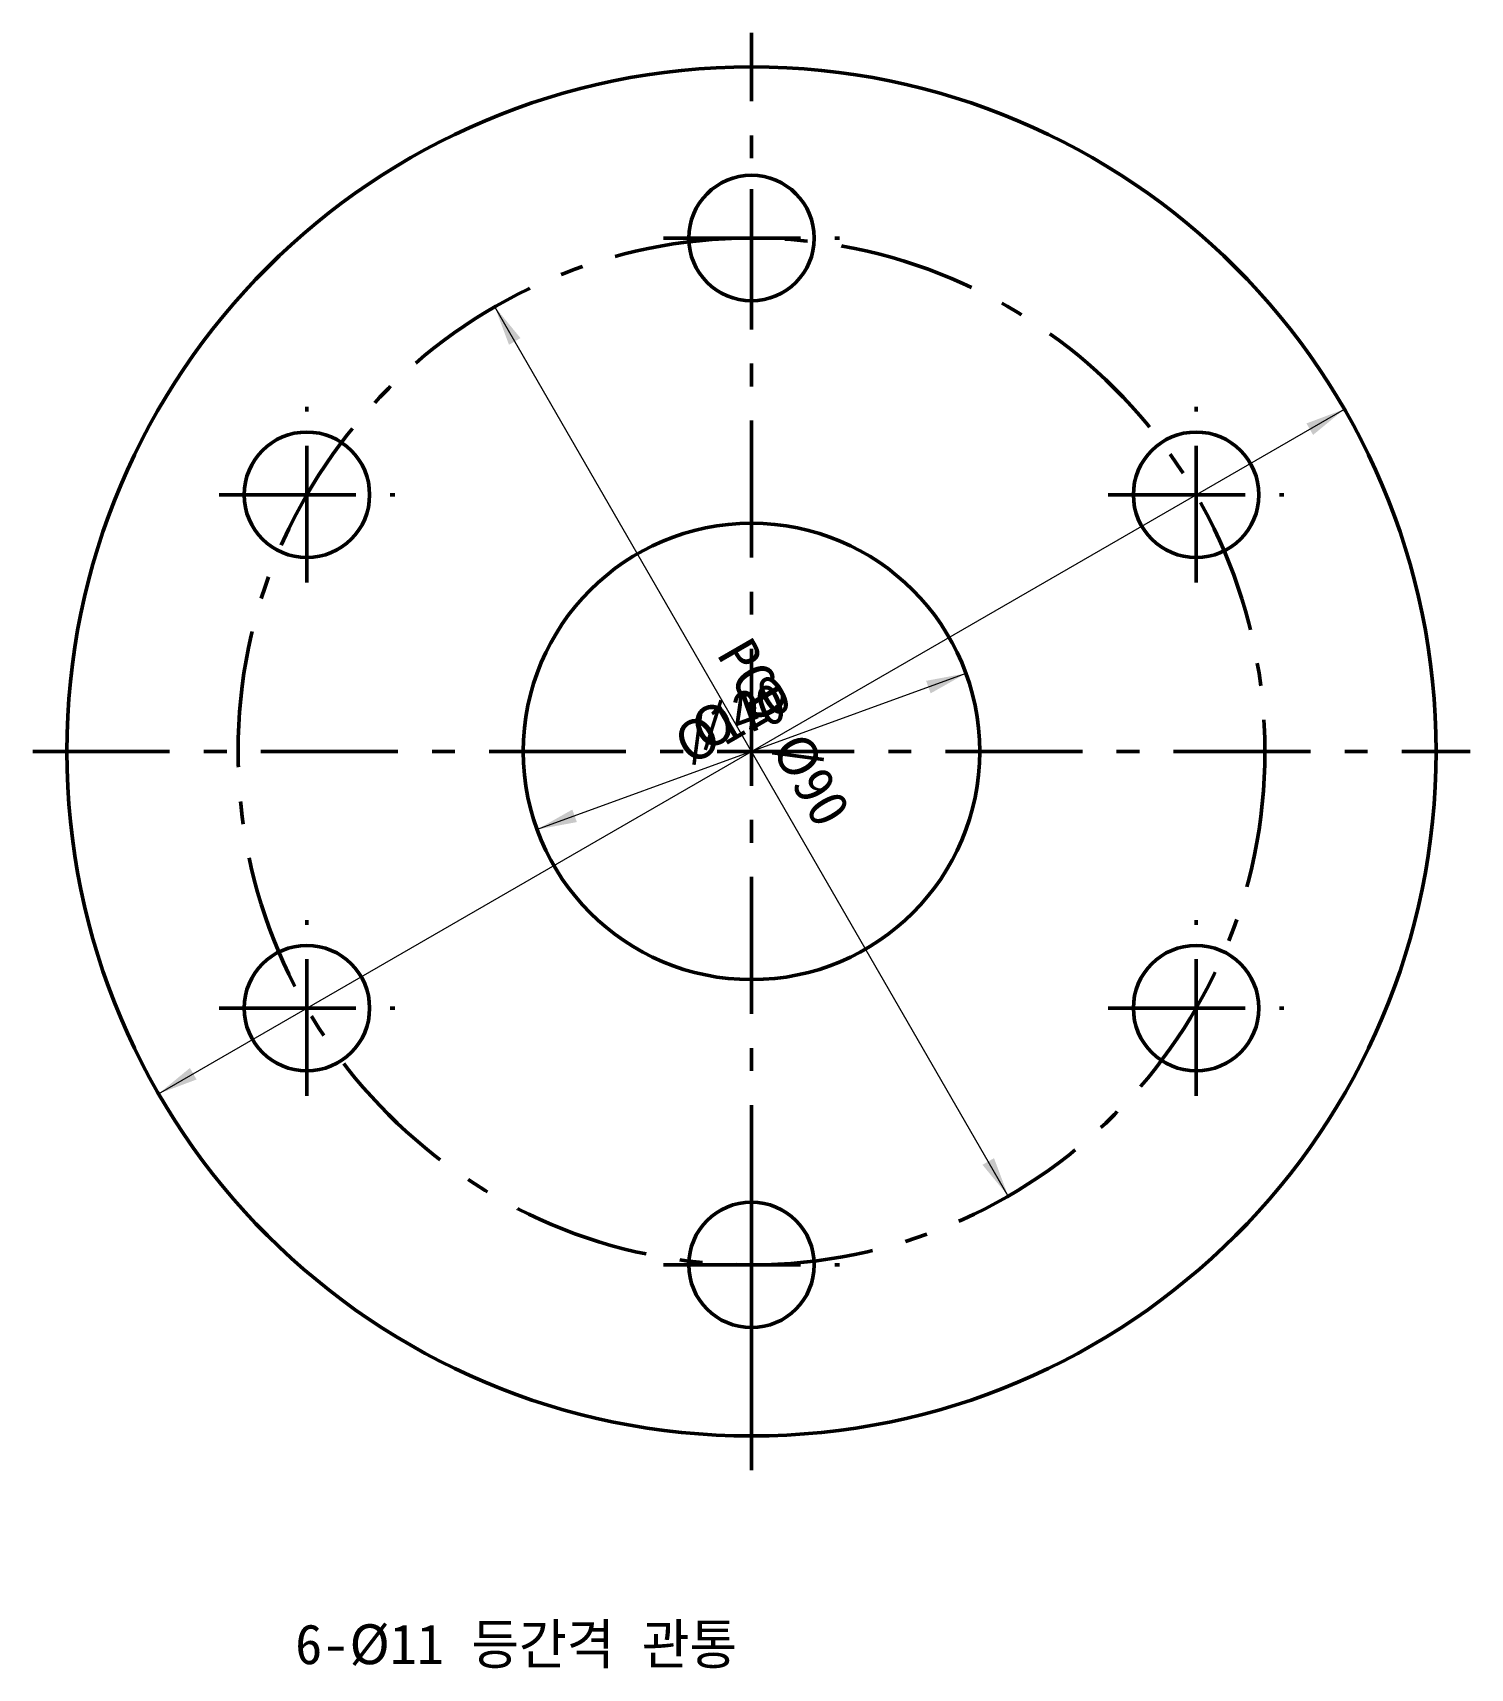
# Model space of a CAD drawing. Header units: millimetres. Extents: x -63 to 63, y -80 to 63.
import ezdxf
from ezdxf.enums import TextEntityAlignment as Align

# ---------------------------------------------------------------- set-up
doc = ezdxf.new("R2010")
doc.units = ezdxf.units.MM
doc.linetypes.add('CENTER', pattern=[20, 12, -3, 2, -3])
doc.layers.add('문자', color=7, linetype='CONTINUOUS', lineweight=25)
doc.layers.add('외형선', color=7, linetype='CONTINUOUS', lineweight=50)
doc.layers.add('치수', color=8, linetype='CONTINUOUS', lineweight=18, true_color=0x2fa36b)

msp = doc.modelspace()

# ---------------------------------------------------------------- linework, layer by layer
at = {"layer": '외형선', "linetype": 'CENTER'}
for p, q in [((0, -63), (0, 63)), ((0, 37.3), (0, 52.7)), ((-7.7, 45), (7.7, 45)), ((-38.971143, 14.8), (-38.971143, 30.2)), ((38.971143, 14.8), (38.971143, 30.2)), ((-46.671143, 22.5), (-31.271143, 22.5)), ((31.271143, 22.5), (46.671143, 22.5)), ((-63, 0), (63, 0)), ((-38.971143, -30.2), (-38.971143, -14.8)), ((38.971143, -30.2), (38.971143, -14.8)), ((-46.671143, -22.5), (-31.271143, -22.5)), ((31.271143, -22.5), (46.671143, -22.5)), ((0, -52.7), (0, -37.3)), ((-7.7, -45), (7.7, -45))]:
    msp.add_line(p, q, dxfattribs=at)
at = {"layer": '외형선'}
for centre, radius in [((0, 0), 60), ((0, 45), 5.5), ((-38.971143, 22.5), 5.5), ((38.971143, 22.5), 5.5), ((0, 0), 20), ((-38.971143, -22.5), 5.5), ((38.971143, -22.5), 5.5), ((0, -45), 5.5)]:
    msp.add_circle(centre, radius, dxfattribs=at)
at = {"layer": '외형선', "linetype": 'CENTER'}
msp.add_circle((0, 0), 45, dxfattribs=at)
at = {"layer": '치수'}
for p, q in [((22.5, -38.971143), (-22.5, 38.971143)), ((-51.961524, -30), (51.961524, 30)), ((18.793852, 6.840403), (-18.793852, -6.840403))]:
    msp.add_line(p, q, dxfattribs=at)
for points in [[(-22.5, 38.971143), (-21.255181, 35.648388), (-20.244819, 36.231721)], [(51.961524, 30), (48.638769, 28.755181), (49.222102, 27.744819)], [(18.793852, 6.840403), (15.305416, 6.191486), (15.70444, 5.095178)], [(-18.793852, -6.840403), (-15.305416, -6.191486), (-15.70444, -5.095178)], [(-51.961524, -30), (-48.638769, -28.755181), (-49.222102, -27.744819)], [(22.5, -38.971143), (21.255181, -35.648388), (20.244819, -36.231721)]]:
    msp.add_solid(points, dxfattribs=at)

# ---------------------------------------------------------------- texts
at = {"layer": '문자'}
msp.add_text('6-%%c11 등간격 관통', height=3.5, dxfattribs=at).set_placement((-40, -80))
at = {"layer": '치수'}
for s, rotation, p in [('PCD %%c90', 300, (1.36399, 0.7875)), ('%%c120', 30, (-0.7875, 1.36399)), ('%%c40', 20, (-0.538682, 1.480016))]:
    msp.add_text(s, height=3.5, rotation=rotation, dxfattribs=at).set_placement(p, align=Align.CENTER)

doc.saveas('drawing.dxf')
